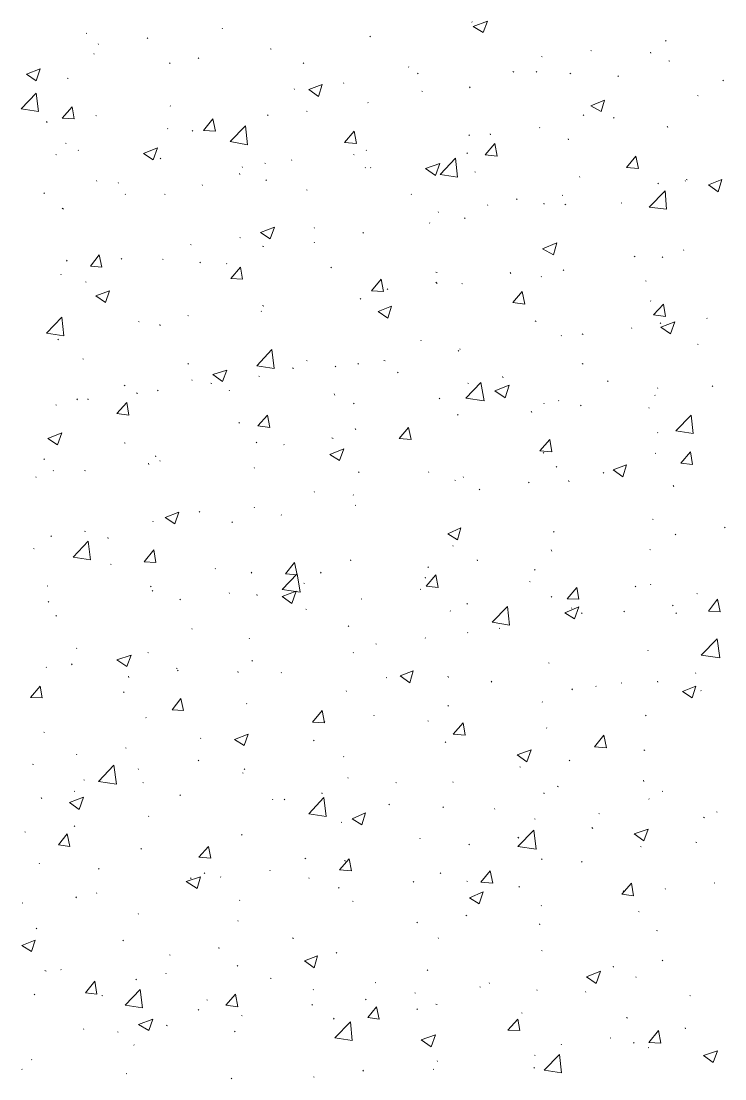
# Model space of a CAD drawing. Header units: millimetres. Extents: x 2928 to 3112, y 1220 to 1280.
# Drawn here: x 2961.535 to 2963.701, y 1257.881 to 1261.134 of the extents above; entities that cross this region are included whole.
import ezdxf

# ---------------------------------------------------------------- set-up
doc = ezdxf.new("R2010")
doc.units = ezdxf.units.MM

msp = doc.modelspace()

# ---------------------------------------------------------------- linework, layer by layer
at = {"color": 92, "linetype": 'Continuous', "lineweight": 13, "true_color": 0x00b800}
for points in [[(2962.15495, 1261.11057), (2962.15328, 1261.11224), (2962.15328, 1261.11224)], [(2962.92329, 1261.13057), (2962.92163, 1261.13224), (2962.92163, 1261.13224)], [(2962.92663, 1261.11724), (2962.96996, 1261.13391), (2962.96996, 1261.13391)], [(2962.92663, 1261.11724), (2962.95663, 1261.0989), (2962.95663, 1261.0989)], [(2962.95663, 1261.0989), (2962.96996, 1261.13391), (2962.96996, 1261.13391)], [(2961.73661, 1261.09557), (2961.73494, 1261.09724), (2961.73494, 1261.09724)], [(2961.92494, 1261.08057), (2961.92328, 1261.08224), (2961.92328, 1261.08224)], [(2962.60995, 1261.08557), (2962.60829, 1261.08724), (2962.60829, 1261.08724)], [(2961.77328, 1261.06224), (2961.77161, 1261.0639), (2961.77161, 1261.0639)], [(2962.30495, 1261.04724), (2962.30162, 1261.0489), (2962.30162, 1261.0489)], [(2963.28996, 1261.04224), (2963.2883, 1261.0439), (2963.2883, 1261.0439)], [(2963.51997, 1261.07224), (2963.5183, 1261.0739), (2963.5183, 1261.0739)], [(2961.75994, 1261.03224), (2961.75828, 1261.0339), (2961.75828, 1261.0339)], [(2962.08161, 1261.0189), (2962.07995, 1261.02057), (2962.07995, 1261.02057)], [(2963.1383, 1261.0239), (2963.13663, 1261.02557), (2963.13663, 1261.02557)], [(2963.4733, 1261.03557), (2963.47163, 1261.0389), (2963.47163, 1261.0389)], [(2963.53163, 1261.01057), (2963.5283, 1261.01224), (2963.5283, 1261.01224)], [(2961.55161, 1260.97057), (2961.59327, 1260.98724), (2961.59327, 1260.98724)], [(2961.58161, 1260.95057), (2961.59327, 1260.98724), (2961.59327, 1260.98724)], [(2961.99328, 1261.0039), (2961.99161, 1261.00557), (2961.99161, 1261.00557)], [(2962.40495, 1261.0039), (2962.40329, 1261.00557), (2962.40329, 1261.00557)], [(2962.72829, 1260.99224), (2962.72662, 1260.9939), (2962.72662, 1260.9939)], [(2963.05163, 1260.97724), (2963.04829, 1260.9789), (2963.04829, 1260.9789)], [(2963.12163, 1260.97724), (2963.11996, 1260.9789), (2963.11996, 1260.9789)], [(2961.55161, 1260.97057), (2961.58161, 1260.95057), (2961.58161, 1260.95057)], [(2961.67994, 1260.95724), (2961.67661, 1260.9589), (2961.67661, 1260.9589)], [(2962.75662, 1260.97224), (2962.75496, 1260.9739), (2962.75496, 1260.9739)], [(2963.22663, 1260.97224), (2963.2233, 1260.9739), (2963.2233, 1260.9739)], [(2963.3733, 1260.9639), (2963.37163, 1260.96557), (2963.37163, 1260.96557)], [(2963.69664, 1260.95057), (2963.69497, 1260.95224), (2963.69497, 1260.95224)], [(2962.37662, 1260.9239), (2962.37495, 1260.92557), (2962.37495, 1260.92557)], [(2962.41995, 1260.9239), (2962.46162, 1260.9389), (2962.46162, 1260.9389)], [(2962.41995, 1260.9239), (2962.44995, 1260.90224), (2962.44995, 1260.90224)], [(2962.44995, 1260.90224), (2962.46162, 1260.9389), (2962.46162, 1260.9389)], [(2962.52829, 1260.94224), (2962.52662, 1260.9439), (2962.52662, 1260.9439)], [(2962.76996, 1260.91724), (2962.76829, 1260.9189), (2962.76829, 1260.9189)], [(2962.91663, 1260.9289), (2962.91496, 1260.93224), (2962.91496, 1260.93224)], [(2961.53494, 1260.8639), (2961.58161, 1260.91224), (2961.58161, 1260.91224)], [(2961.58827, 1260.85557), (2961.58161, 1260.91224), (2961.58161, 1260.91224)], [(2962.60329, 1260.88223), (2962.60162, 1260.8839), (2962.60162, 1260.8839)], [(2963.2883, 1260.8739), (2963.32997, 1260.89057), (2963.32997, 1260.89057)], [(2963.31996, 1260.85557), (2963.32997, 1260.89057), (2963.32997, 1260.89057)], [(2963.6183, 1260.9039), (2963.61664, 1260.90557), (2963.61664, 1260.90557)], [(2961.53494, 1260.8639), (2961.58827, 1260.85557), (2961.58827, 1260.85557)], [(2961.66161, 1260.83557), (2961.69161, 1260.87057), (2961.69161, 1260.87057)], [(2961.69828, 1260.8339), (2961.69161, 1260.87057), (2961.69161, 1260.87057)], [(2961.99495, 1260.87223), (2961.99328, 1260.8739), (2961.99328, 1260.8739)], [(2962.41495, 1260.85557), (2962.41329, 1260.85723), (2962.41329, 1260.85723)], [(2963.2883, 1260.8739), (2963.31996, 1260.85557), (2963.31996, 1260.85557)], [(2961.61494, 1260.82223), (2961.61327, 1260.82557), (2961.61327, 1260.82557)], [(2961.66161, 1260.83557), (2961.69828, 1260.8339), (2961.69828, 1260.8339)], [(2961.76661, 1260.84223), (2961.76494, 1260.8439), (2961.76494, 1260.8439)], [(2962.09661, 1260.79723), (2962.12495, 1260.8339), (2962.12495, 1260.8339)], [(2962.13328, 1260.79557), (2962.12495, 1260.8339), (2962.12495, 1260.8339)], [(2962.29495, 1260.8439), (2962.29328, 1260.84557), (2962.29328, 1260.84557)], [(2963.26663, 1260.8439), (2963.26496, 1260.84557), (2963.26496, 1260.84557)], [(2963.35997, 1260.83557), (2963.3583, 1260.83723), (2963.3583, 1260.83723)], [(2961.98661, 1260.80223), (2961.98495, 1260.8039), (2961.98495, 1260.8039)], [(2962.06328, 1260.79557), (2962.06161, 1260.79723), (2962.06161, 1260.79723)], [(2962.09661, 1260.79723), (2962.13328, 1260.79557), (2962.13328, 1260.79557)], [(2962.17828, 1260.7639), (2962.22495, 1260.81223), (2962.22495, 1260.81223)], [(2962.23162, 1260.7539), (2962.22495, 1260.81223), (2962.22495, 1260.81223)], [(2962.52995, 1260.76057), (2962.55995, 1260.79557), (2962.55995, 1260.79557)], [(2962.56662, 1260.75723), (2962.55995, 1260.79557), (2962.55995, 1260.79557)], [(2962.91496, 1260.78223), (2962.91329, 1260.7839), (2962.91329, 1260.7839)], [(2962.97996, 1260.7839), (2962.97829, 1260.78723), (2962.97829, 1260.78723)], [(2963.13163, 1260.80557), (2963.12996, 1260.80723), (2963.12996, 1260.80723)], [(2963.52497, 1260.80723), (2963.5233, 1260.81057), (2963.5233, 1260.81057)], [(2961.67327, 1260.75723), (2961.67161, 1260.7589), (2961.67161, 1260.7589)], [(2962.17828, 1260.7639), (2962.23162, 1260.7539), (2962.23162, 1260.7539)], [(2962.52995, 1260.76057), (2962.56662, 1260.75723), (2962.56662, 1260.75723)], [(2962.96329, 1260.72223), (2962.99329, 1260.75723), (2962.99329, 1260.75723)], [(2962.99996, 1260.7189), (2962.99329, 1260.75723), (2962.99329, 1260.75723)], [(2963.21996, 1260.7689), (2963.2183, 1260.77223), (2963.2183, 1260.77223)], [(2961.64327, 1260.72223), (2961.64161, 1260.7239), (2961.64161, 1260.7239)], [(2961.71161, 1260.73557), (2961.70994, 1260.73723), (2961.70994, 1260.73723)], [(2961.91161, 1260.72723), (2961.95495, 1260.7439), (2961.95495, 1260.7439)], [(2961.91161, 1260.72723), (2961.94161, 1260.70723), (2961.94161, 1260.70723)], [(2961.94161, 1260.70723), (2961.95495, 1260.7439), (2961.95495, 1260.7439)], [(2962.55995, 1260.72223), (2962.55829, 1260.7239), (2962.55829, 1260.7239)], [(2962.59829, 1260.73557), (2962.59662, 1260.73723), (2962.59662, 1260.73723)], [(2962.90829, 1260.72723), (2962.90663, 1260.7289), (2962.90663, 1260.7289)], [(2962.96329, 1260.72223), (2962.99996, 1260.7189), (2962.99996, 1260.7189)], [(2963.3983, 1260.6839), (2963.42663, 1260.7189), (2963.42663, 1260.7189)], [(2963.43497, 1260.68057), (2963.42663, 1260.7189), (2963.42663, 1260.7189)], [(2961.96495, 1260.71057), (2961.96328, 1260.71223), (2961.96328, 1260.71223)], [(2962.21662, 1260.6839), (2962.21495, 1260.68557), (2962.21495, 1260.68557)], [(2962.28662, 1260.69557), (2962.28495, 1260.69723), (2962.28495, 1260.69723)], [(2962.36828, 1260.70557), (2962.36662, 1260.70723), (2962.36662, 1260.70723)], [(2962.77996, 1260.68057), (2962.82329, 1260.69557), (2962.82329, 1260.69557)], [(2962.80996, 1260.6589), (2962.82329, 1260.69557), (2962.82329, 1260.69557)], [(2962.82496, 1260.66223), (2962.87163, 1260.71223), (2962.87163, 1260.71223)], [(2962.87829, 1260.6539), (2962.87163, 1260.71223), (2962.87163, 1260.71223)], [(2962.20828, 1260.66223), (2962.20662, 1260.66557), (2962.20662, 1260.66557)], [(2962.59495, 1260.68223), (2962.59329, 1260.6839), (2962.59329, 1260.6839)], [(2962.61162, 1260.68223), (2962.60995, 1260.6839), (2962.60995, 1260.6839)], [(2962.77996, 1260.68057), (2962.80996, 1260.6589), (2962.80996, 1260.6589)], [(2962.82496, 1260.66223), (2962.87829, 1260.6539), (2962.87829, 1260.6539)], [(2962.93329, 1260.6689), (2962.93163, 1260.67057), (2962.93163, 1260.67057)], [(2963.25496, 1260.6539), (2963.2533, 1260.65556), (2963.2533, 1260.65556)], [(2963.3983, 1260.6839), (2963.43497, 1260.68057), (2963.43497, 1260.68057)], [(2961.76828, 1260.64223), (2961.76661, 1260.6439), (2961.76661, 1260.6439)], [(2961.83494, 1260.63556), (2961.83328, 1260.63723), (2961.83328, 1260.63723)], [(2962.09328, 1260.6289), (2962.09161, 1260.63056), (2962.09161, 1260.63056)], [(2962.28995, 1260.6439), (2962.28828, 1260.64556), (2962.28828, 1260.64556)], [(2963.49663, 1260.6339), (2963.49497, 1260.63556), (2963.49497, 1260.63556)], [(2963.57997, 1260.64223), (2963.5783, 1260.6439), (2963.5783, 1260.6439)], [(2963.58497, 1260.64556), (2963.58164, 1260.64723), (2963.58164, 1260.64723)], [(2963.64997, 1260.63056), (2963.69164, 1260.64723), (2963.69164, 1260.64723)], [(2963.64997, 1260.63056), (2963.67997, 1260.6089), (2963.67997, 1260.6089)], [(2963.67997, 1260.6089), (2963.69164, 1260.64723), (2963.69164, 1260.64723)], [(2961.60661, 1260.6039), (2961.60494, 1260.60556), (2961.60494, 1260.60556)], [(2961.85661, 1260.60056), (2961.85494, 1260.60223), (2961.85494, 1260.60223)], [(2961.97828, 1260.60056), (2961.97661, 1260.60223), (2961.97661, 1260.60223)], [(2962.41495, 1260.6139), (2962.41329, 1260.61556), (2962.41329, 1260.61556)], [(2962.73662, 1260.60056), (2962.73496, 1260.60223), (2962.73496, 1260.60223)], [(2963.06163, 1260.58556), (2963.05996, 1260.58723), (2963.05996, 1260.58723)], [(2963.20163, 1260.59723), (2963.19996, 1260.5989), (2963.19996, 1260.5989)], [(2963.4683, 1260.56223), (2963.51663, 1260.61223), (2963.51663, 1260.61223)], [(2963.52163, 1260.55556), (2963.51663, 1260.61223), (2963.51663, 1260.61223)], [(2963.5183, 1260.60723), (2963.51663, 1260.6089), (2963.51663, 1260.6089)], [(2961.66494, 1260.55556), (2961.66161, 1260.5589), (2961.66161, 1260.5589)], [(2962.97163, 1260.56723), (2962.96996, 1260.5689), (2962.96996, 1260.5689)], [(2963.14496, 1260.57056), (2963.1433, 1260.5739), (2963.1433, 1260.5739)], [(2963.21163, 1260.5689), (2963.2083, 1260.57056), (2963.2083, 1260.57056)], [(2963.3833, 1260.5739), (2963.38163, 1260.57556), (2963.38163, 1260.57556)], [(2963.4683, 1260.56223), (2963.52163, 1260.55556), (2963.52163, 1260.55556)], [(2962.81996, 1260.54556), (2962.81829, 1260.54723), (2962.81829, 1260.54723)], [(2962.90163, 1260.52723), (2962.89996, 1260.5289), (2962.89996, 1260.5289)], [(2962.27162, 1260.4839), (2962.31495, 1260.50056), (2962.31495, 1260.50056)], [(2962.30162, 1260.4639), (2962.31495, 1260.50056), (2962.31495, 1260.50056)], [(2962.43829, 1260.49723), (2962.43662, 1260.4989), (2962.43662, 1260.4989)], [(2962.79329, 1260.51223), (2962.79162, 1260.5139), (2962.79162, 1260.5139)], [(2962.20995, 1260.46723), (2962.20828, 1260.4689), (2962.20828, 1260.4689)], [(2962.27162, 1260.4839), (2962.30162, 1260.4639), (2962.30162, 1260.4639)], [(2962.58829, 1260.48223), (2962.58662, 1260.4839), (2962.58662, 1260.4839)], [(2962.05828, 1260.44556), (2962.05661, 1260.44723), (2962.05661, 1260.44723)], [(2962.28162, 1260.44056), (2962.27828, 1260.44223), (2962.27828, 1260.44223)], [(2962.43829, 1260.45223), (2962.43662, 1260.4539), (2962.43662, 1260.4539)], [(2963.13996, 1260.4339), (2963.1833, 1260.45223), (2963.1833, 1260.45223)], [(2963.13996, 1260.4339), (2963.1733, 1260.41556), (2963.1733, 1260.41556)], [(2963.1733, 1260.41556), (2963.1833, 1260.45223), (2963.1833, 1260.45223)], [(2963.57497, 1260.42889), (2963.5733, 1260.43056), (2963.5733, 1260.43056)], [(2961.67661, 1260.39556), (2961.67494, 1260.39889), (2961.67494, 1260.39889)], [(2961.74828, 1260.38056), (2961.77494, 1260.41556), (2961.77494, 1260.41556)], [(2961.78328, 1260.37723), (2961.77494, 1260.41556), (2961.77494, 1260.41556)], [(2961.84494, 1260.40223), (2961.84328, 1260.40389), (2961.84328, 1260.40389)], [(2961.97161, 1260.40056), (2961.96995, 1260.40223), (2961.96995, 1260.40223)], [(2962.08661, 1260.39056), (2962.08495, 1260.39223), (2962.08495, 1260.39223)], [(2963.42497, 1260.40889), (2963.42163, 1260.41056), (2963.42163, 1260.41056)], [(2963.50997, 1260.40723), (2963.5083, 1260.40889), (2963.5083, 1260.40889)], [(2961.74828, 1260.38056), (2961.78328, 1260.37723), (2961.78328, 1260.37723)], [(2962.16828, 1260.38723), (2962.16662, 1260.38889), (2962.16662, 1260.38889)], [(2962.17995, 1260.34223), (2962.20995, 1260.37723), (2962.20995, 1260.37723)], [(2962.21662, 1260.34056), (2962.20995, 1260.37723), (2962.20995, 1260.37723)], [(2962.48995, 1260.37556), (2962.48829, 1260.37723), (2962.48829, 1260.37723)], [(2962.81496, 1260.36056), (2962.81162, 1260.36223), (2962.81162, 1260.36223)], [(2963.04163, 1260.35723), (2963.03996, 1260.36056), (2963.03996, 1260.36056)], [(2963.20496, 1260.36723), (2963.2033, 1260.36889), (2963.2033, 1260.36889)], [(2961.65827, 1260.35389), (2961.65661, 1260.35556), (2961.65661, 1260.35556)], [(2961.73494, 1260.33056), (2961.73328, 1260.33223), (2961.73328, 1260.33223)], [(2962.17995, 1260.34223), (2962.21662, 1260.34056), (2962.21662, 1260.34056)], [(2962.61329, 1260.30389), (2962.64329, 1260.34056), (2962.64329, 1260.34056)], [(2962.64996, 1260.30223), (2962.64329, 1260.34056), (2962.64329, 1260.34056)], [(2962.81496, 1260.32723), (2962.81162, 1260.33056), (2962.81162, 1260.33056)], [(2962.89329, 1260.32556), (2962.89163, 1260.32723), (2962.89163, 1260.32723)], [(2963.13663, 1260.34723), (2963.13496, 1260.34889), (2963.13496, 1260.34889)], [(2963.4583, 1260.33389), (2963.45663, 1260.33556), (2963.45663, 1260.33556)], [(2961.76494, 1260.28889), (2961.80661, 1260.30389), (2961.80661, 1260.30389)], [(2961.79494, 1260.26889), (2961.80661, 1260.30389), (2961.80661, 1260.30389)], [(2962.61329, 1260.30389), (2962.64996, 1260.30223), (2962.64996, 1260.30223)], [(2962.66329, 1260.30889), (2962.66162, 1260.31056), (2962.66162, 1260.31056)], [(2963.04829, 1260.26889), (2963.07663, 1260.30223), (2963.07663, 1260.30223)], [(2963.08496, 1260.26389), (2963.07663, 1260.30223), (2963.07663, 1260.30223)], [(2961.76494, 1260.28889), (2961.79494, 1260.26889), (2961.79494, 1260.26889)], [(2962.57995, 1260.27889), (2962.57829, 1260.28056), (2962.57829, 1260.28056)], [(2963.04829, 1260.26889), (2963.08496, 1260.26389), (2963.08496, 1260.26389)], [(2963.4733, 1260.27223), (2963.47163, 1260.27389), (2963.47163, 1260.27389)], [(2963.48163, 1260.23056), (2963.51163, 1260.26389), (2963.51163, 1260.26389)], [(2963.5183, 1260.22556), (2963.51163, 1260.26389), (2963.51163, 1260.26389)], [(2962.27495, 1260.24056), (2962.27328, 1260.24223), (2962.27328, 1260.24223)], [(2962.28162, 1260.25723), (2962.27828, 1260.25889), (2962.27828, 1260.25889)], [(2962.63329, 1260.24056), (2962.67496, 1260.25723), (2962.67496, 1260.25723)], [(2962.63329, 1260.24056), (2962.66329, 1260.22056), (2962.66329, 1260.22056)], [(2962.66329, 1260.22056), (2962.67496, 1260.25723), (2962.67496, 1260.25723)], [(2963.48163, 1260.23056), (2963.5183, 1260.22556), (2963.5183, 1260.22556)], [(2961.61327, 1260.17389), (2961.65994, 1260.22389), (2961.65994, 1260.22389)], [(2961.66661, 1260.16556), (2961.65994, 1260.22389), (2961.65994, 1260.22389)], [(2961.89828, 1260.20889), (2961.89661, 1260.21056), (2961.89661, 1260.21056)], [(2961.96328, 1260.19723), (2961.96161, 1260.20056), (2961.96161, 1260.20056)], [(2962.04995, 1260.22723), (2962.04828, 1260.22889), (2962.04828, 1260.22889)], [(2963.11996, 1260.21056), (2963.11663, 1260.21223), (2963.11663, 1260.21223)], [(2963.5033, 1260.20389), (2963.50163, 1260.20556), (2963.50163, 1260.20556)], [(2963.5033, 1260.19222), (2963.54663, 1260.20889), (2963.54663, 1260.20889)], [(2963.5333, 1260.17222), (2963.54663, 1260.20889), (2963.54663, 1260.20889)], [(2963.64664, 1260.21889), (2963.64497, 1260.22056), (2963.64497, 1260.22056)], [(2961.61327, 1260.17389), (2961.66661, 1260.16556), (2961.66661, 1260.16556)], [(2963.1983, 1260.16556), (2963.19663, 1260.16722), (2963.19663, 1260.16722)], [(2963.26496, 1260.17056), (2963.26163, 1260.17222), (2963.26163, 1260.17222)], [(2963.41497, 1260.18889), (2963.4133, 1260.19056), (2963.4133, 1260.19056)], [(2963.5033, 1260.19222), (2963.5333, 1260.17222), (2963.5333, 1260.17222)], [(2961.64994, 1260.15389), (2961.64827, 1260.15556), (2961.64827, 1260.15556)], [(2962.76662, 1260.15056), (2962.76496, 1260.15222), (2962.76496, 1260.15222)], [(2963.6183, 1260.13889), (2963.61664, 1260.14056), (2963.61664, 1260.14056)], [(2962.25995, 1260.07389), (2962.30662, 1260.12389), (2962.30662, 1260.12389)], [(2962.31328, 1260.06556), (2962.30662, 1260.12389), (2962.30662, 1260.12389)], [(2962.88163, 1260.11889), (2962.87996, 1260.12056), (2962.87996, 1260.12056)], [(2962.88663, 1260.12389), (2962.88496, 1260.12556), (2962.88496, 1260.12556)], [(2961.72661, 1260.09389), (2961.72494, 1260.09556), (2961.72494, 1260.09556)], [(2962.04995, 1260.07889), (2962.04828, 1260.08056), (2962.04828, 1260.08056)], [(2962.25995, 1260.07389), (2962.31328, 1260.06556), (2962.31328, 1260.06556)], [(2962.37328, 1260.06556), (2962.36995, 1260.06722), (2962.36995, 1260.06722)], [(2962.41495, 1260.08889), (2962.41329, 1260.09056), (2962.41329, 1260.09056)], [(2962.50329, 1260.07056), (2962.50162, 1260.07222), (2962.50162, 1260.07222)], [(2962.57329, 1260.07889), (2962.57162, 1260.08056), (2962.57162, 1260.08056)], [(2962.65496, 1260.08889), (2962.65162, 1260.09056), (2962.65162, 1260.09056)], [(2963.26496, 1260.07889), (2963.26163, 1260.08056), (2963.26163, 1260.08056)], [(2962.12495, 1260.04722), (2962.16828, 1260.06056), (2962.16828, 1260.06056)], [(2962.12495, 1260.04722), (2962.15495, 1260.02556), (2962.15495, 1260.02556)], [(2962.15495, 1260.02556), (2962.16828, 1260.06056), (2962.16828, 1260.06056)], [(2962.26828, 1260.04056), (2962.26662, 1260.04222), (2962.26662, 1260.04222)], [(2962.69496, 1260.05222), (2962.69329, 1260.05389), (2962.69329, 1260.05389)], [(2963.01829, 1260.03722), (2963.01663, 1260.04056), (2963.01663, 1260.04056)], [(2961.85494, 1260.01222), (2961.85161, 1260.01389), (2961.85161, 1260.01389)], [(2962.06161, 1260.02889), (2962.05995, 1260.03056), (2962.05995, 1260.03056)], [(2962.12161, 1260.01889), (2962.11828, 1260.02056), (2962.11828, 1260.02056)], [(2962.90329, 1259.97389), (2962.94996, 1260.02222), (2962.94996, 1260.02222)], [(2962.91163, 1260.01889), (2962.90996, 1260.02056), (2962.90996, 1260.02056)], [(2962.95996, 1259.96556), (2962.94996, 1260.02222), (2962.94996, 1260.02222)], [(2962.99329, 1259.99722), (2963.03663, 1260.01389), (2963.03663, 1260.01389)], [(2963.02496, 1259.97556), (2963.03663, 1260.01389), (2963.03663, 1260.01389)], [(2963.34163, 1260.02556), (2963.33997, 1260.02722), (2963.33997, 1260.02722)], [(2963.49497, 1260.00389), (2963.4933, 1260.00556), (2963.4933, 1260.00556)], [(2963.6633, 1260.01056), (2963.66164, 1260.01222), (2963.66164, 1260.01222)], [(2961.70828, 1259.96889), (2961.70661, 1259.97222), (2961.70661, 1259.97222)], [(2961.74161, 1259.96889), (2961.73994, 1259.97222), (2961.73994, 1259.97222)], [(2961.89328, 1259.98889), (2961.88994, 1259.99056), (2961.88994, 1259.99056)], [(2961.95661, 1259.99722), (2961.95495, 1259.99889), (2961.95495, 1259.99889)], [(2962.17662, 1259.99722), (2962.17495, 1259.99889), (2962.17495, 1259.99889)], [(2962.49995, 1259.98389), (2962.49829, 1259.98722), (2962.49829, 1259.98722)], [(2962.82329, 1259.97222), (2962.82162, 1259.97389), (2962.82162, 1259.97389)], [(2962.90329, 1259.97389), (2962.95996, 1259.96556), (2962.95996, 1259.96556)], [(2962.99329, 1259.99722), (2963.02496, 1259.97556), (2963.02496, 1259.97556)], [(2963.48663, 1259.98222), (2963.48497, 1259.98389), (2963.48497, 1259.98389)], [(2961.64327, 1259.95222), (2961.64161, 1259.95389), (2961.64161, 1259.95389)], [(2961.82994, 1259.92722), (2961.85994, 1259.96055), (2961.85994, 1259.96055)], [(2961.86661, 1259.92222), (2961.85994, 1259.96055), (2961.85994, 1259.96055)], [(2962.55995, 1259.95722), (2962.55829, 1259.95889), (2962.55829, 1259.95889)], [(2963.14496, 1259.95722), (2963.1433, 1259.95889), (2963.1433, 1259.95889)], [(2963.18996, 1259.96556), (2963.1883, 1259.96722), (2963.1883, 1259.96722)], [(2963.2583, 1259.95055), (2963.25663, 1259.95222), (2963.25663, 1259.95222)], [(2963.4683, 1259.94389), (2963.46663, 1259.94555), (2963.46663, 1259.94555)], [(2961.82994, 1259.92722), (2961.86661, 1259.92222), (2961.86661, 1259.92222)], [(2962.26328, 1259.88889), (2962.29328, 1259.92222), (2962.29328, 1259.92222)], [(2962.29995, 1259.88389), (2962.29328, 1259.92222), (2962.29328, 1259.92222)], [(2962.87996, 1259.92222), (2962.87829, 1259.92389), (2962.87829, 1259.92389)], [(2963.10663, 1259.93055), (2963.10496, 1259.93389), (2963.10496, 1259.93389)], [(2963.54997, 1259.87389), (2963.59664, 1259.92222), (2963.59664, 1259.92222)], [(2963.6033, 1259.86555), (2963.59664, 1259.92222), (2963.59664, 1259.92222)], [(2962.20662, 1259.89722), (2962.20495, 1259.89889), (2962.20495, 1259.89889)], [(2962.26328, 1259.88889), (2962.29995, 1259.88389), (2962.29995, 1259.88389)], [(2962.56495, 1259.87722), (2962.56329, 1259.88055), (2962.56329, 1259.88055)], [(2962.69829, 1259.85055), (2962.72662, 1259.88389), (2962.72662, 1259.88389)], [(2962.72496, 1259.88055), (2962.72329, 1259.88222), (2962.72329, 1259.88222)], [(2962.73496, 1259.84722), (2962.72662, 1259.88389), (2962.72662, 1259.88389)], [(2963.54997, 1259.87389), (2963.6033, 1259.86555), (2963.6033, 1259.86555)], [(2961.61661, 1259.85055), (2961.65994, 1259.86722), (2961.65994, 1259.86722)], [(2961.61661, 1259.85055), (2961.64661, 1259.83055), (2961.64661, 1259.83055)], [(2961.64661, 1259.83055), (2961.65994, 1259.86722), (2961.65994, 1259.86722)], [(2962.25995, 1259.83722), (2962.25828, 1259.83889), (2962.25828, 1259.83889)], [(2962.49495, 1259.85055), (2962.49162, 1259.85222), (2962.49162, 1259.85222)], [(2962.69829, 1259.85055), (2962.73496, 1259.84722), (2962.73496, 1259.84722)], [(2963.13163, 1259.81222), (2963.16163, 1259.84722), (2963.16163, 1259.84722)], [(2963.1683, 1259.80889), (2963.16163, 1259.84722), (2963.16163, 1259.84722)], [(2963.49497, 1259.86722), (2963.4933, 1259.86889), (2963.4933, 1259.86889)], [(2961.85494, 1259.83555), (2961.85161, 1259.83722), (2961.85161, 1259.83722)], [(2962.34495, 1259.83055), (2962.34328, 1259.83222), (2962.34328, 1259.83222)], [(2962.48495, 1259.80055), (2962.52829, 1259.81889), (2962.52829, 1259.81889)], [(2962.51495, 1259.78222), (2962.52829, 1259.81889), (2962.52829, 1259.81889)], [(2963.13163, 1259.81222), (2963.1683, 1259.80889), (2963.1683, 1259.80889)], [(2963.1433, 1259.80555), (2963.14163, 1259.80722), (2963.14163, 1259.80722)], [(2963.56497, 1259.77389), (2963.59497, 1259.80889), (2963.59497, 1259.80889)], [(2963.60164, 1259.77055), (2963.59497, 1259.80889), (2963.59497, 1259.80889)], [(2961.60661, 1259.78555), (2961.60494, 1259.78722), (2961.60494, 1259.78722)], [(2961.92828, 1259.77055), (2961.92661, 1259.77389), (2961.92661, 1259.77389)], [(2961.94995, 1259.79389), (2961.94828, 1259.79722), (2961.94828, 1259.79722)], [(2961.96328, 1259.78055), (2961.96161, 1259.78222), (2961.96161, 1259.78222)], [(2962.48495, 1259.80055), (2962.51495, 1259.78222), (2962.51495, 1259.78222)], [(2963.4883, 1259.80389), (2963.48663, 1259.80555), (2963.48663, 1259.80555)], [(2963.56497, 1259.77389), (2963.60164, 1259.77055), (2963.60164, 1259.77055)], [(2961.63494, 1259.75055), (2961.63327, 1259.75222), (2961.63327, 1259.75222)], [(2961.73328, 1259.75055), (2961.72994, 1259.75222), (2961.72994, 1259.75222)], [(2962.25328, 1259.75889), (2962.25162, 1259.76055), (2962.25162, 1259.76055)], [(2962.57495, 1259.74555), (2962.57329, 1259.74722), (2962.57329, 1259.74722)], [(2962.78996, 1259.74555), (2962.78829, 1259.74722), (2962.78829, 1259.74722)], [(2963.1833, 1259.76222), (2963.18163, 1259.76389), (2963.18163, 1259.76389)], [(2963.3283, 1259.74389), (2963.32663, 1259.74555), (2963.32663, 1259.74555)], [(2963.35663, 1259.75389), (2963.3983, 1259.76889), (2963.3983, 1259.76889)], [(2963.35663, 1259.75389), (2963.38663, 1259.73222), (2963.38663, 1259.73222)], [(2963.38663, 1259.73222), (2963.3983, 1259.76889), (2963.3983, 1259.76889)], [(2961.58161, 1259.73055), (2961.57994, 1259.73222), (2961.57994, 1259.73222)], [(2962.87163, 1259.72055), (2962.86996, 1259.72222), (2962.86996, 1259.72222)], [(2962.89663, 1259.73055), (2962.89496, 1259.73222), (2962.89496, 1259.73222)], [(2963.0983, 1259.71388), (2963.09663, 1259.71555), (2963.09663, 1259.71555)], [(2963.22163, 1259.71722), (2963.21996, 1259.72055), (2963.21996, 1259.72055)], [(2962.43829, 1259.68555), (2962.43662, 1259.68722), (2962.43662, 1259.68722)], [(2962.55829, 1259.67555), (2962.55662, 1259.67722), (2962.55662, 1259.67722)], [(2962.94663, 1259.69222), (2962.94496, 1259.69388), (2962.94496, 1259.69388)], [(2963.5433, 1259.70222), (2963.54163, 1259.70555), (2963.54163, 1259.70555)], [(2962.56495, 1259.64388), (2962.56329, 1259.64555), (2962.56329, 1259.64555)], [(2961.97828, 1259.60722), (2962.01995, 1259.62388), (2962.01995, 1259.62388)], [(2962.00828, 1259.58722), (2962.01995, 1259.62388), (2962.01995, 1259.62388)], [(2962.08495, 1259.62388), (2962.08328, 1259.62555), (2962.08328, 1259.62555)], [(2962.25328, 1259.63722), (2962.25162, 1259.63888), (2962.25162, 1259.63888)], [(2962.33662, 1259.61388), (2962.33495, 1259.61555), (2962.33495, 1259.61555)], [(2961.94161, 1259.59388), (2961.93995, 1259.59555), (2961.93995, 1259.59555)], [(2961.97828, 1259.60722), (2962.00828, 1259.58722), (2962.00828, 1259.58722)], [(2962.18495, 1259.59222), (2962.18328, 1259.59388), (2962.18328, 1259.59388)], [(2963.47997, 1259.60055), (2963.4783, 1259.60222), (2963.4783, 1259.60222)], [(2961.62827, 1259.54888), (2961.62661, 1259.55055), (2961.62661, 1259.55055)], [(2961.73328, 1259.56388), (2961.72994, 1259.56555), (2961.72994, 1259.56555)], [(2962.84829, 1259.55722), (2962.88829, 1259.57555), (2962.88829, 1259.57555)], [(2962.84829, 1259.55722), (2962.87829, 1259.53888), (2962.87829, 1259.53888)], [(2962.87829, 1259.53888), (2962.88829, 1259.57555), (2962.88829, 1259.57555)], [(2963.17496, 1259.56222), (2963.1733, 1259.56388), (2963.1733, 1259.56388)], [(2963.54997, 1259.55388), (2963.5483, 1259.55555), (2963.5483, 1259.55555)], [(2963.70164, 1259.57555), (2963.69997, 1259.57722), (2963.69997, 1259.57722)], [(2961.69494, 1259.48555), (2961.74161, 1259.53388), (2961.74161, 1259.53388)], [(2961.74828, 1259.47721), (2961.74161, 1259.53388), (2961.74161, 1259.53388)], [(2961.80328, 1259.54222), (2961.80161, 1259.54555), (2961.80161, 1259.54555)], [(2962.86496, 1259.51888), (2962.86329, 1259.52055), (2962.86329, 1259.52055)], [(2961.57494, 1259.51055), (2961.57327, 1259.51222), (2961.57327, 1259.51222)], [(2961.69494, 1259.48555), (2961.74828, 1259.47721), (2961.74828, 1259.47721)], [(2961.91328, 1259.47055), (2961.94328, 1259.50722), (2961.94328, 1259.50722)], [(2961.94995, 1259.46888), (2961.94328, 1259.50722), (2961.94328, 1259.50722)], [(2963.1683, 1259.50388), (2963.16663, 1259.50722), (2963.16663, 1259.50722)], [(2963.47163, 1259.50722), (2963.46997, 1259.50888), (2963.46997, 1259.50888)], [(2961.81161, 1259.46221), (2961.80994, 1259.46388), (2961.80994, 1259.46388)], [(2961.91328, 1259.47055), (2961.94995, 1259.46888), (2961.94995, 1259.46888)], [(2962.13328, 1259.44888), (2962.13161, 1259.45055), (2962.13161, 1259.45055)], [(2962.34828, 1259.43388), (2962.37662, 1259.46888), (2962.37662, 1259.46888)], [(2962.38495, 1259.43055), (2962.37662, 1259.46888), (2962.37662, 1259.46888)], [(2962.54995, 1259.47388), (2962.54829, 1259.47721), (2962.54829, 1259.47721)], [(2962.78829, 1259.45388), (2962.78662, 1259.45555), (2962.78662, 1259.45555)], [(2962.93996, 1259.47388), (2962.93829, 1259.47721), (2962.93829, 1259.47721)], [(2962.24495, 1259.43555), (2962.24328, 1259.43888), (2962.24328, 1259.43888)], [(2962.33828, 1259.38555), (2962.38495, 1259.43388), (2962.38495, 1259.43388)], [(2962.34828, 1259.43388), (2962.38495, 1259.43055), (2962.38495, 1259.43055)], [(2962.39328, 1259.37721), (2962.38495, 1259.43388), (2962.38495, 1259.43388)], [(2962.45829, 1259.43555), (2962.45662, 1259.43888), (2962.45662, 1259.43888)], [(2962.77996, 1259.42055), (2962.77829, 1259.42388), (2962.77829, 1259.42388)], [(2962.78162, 1259.39555), (2962.81162, 1259.43055), (2962.81162, 1259.43055)], [(2962.81829, 1259.39221), (2962.81162, 1259.43055), (2962.81162, 1259.43055)], [(2963.11663, 1259.44555), (2963.11496, 1259.44721), (2963.11496, 1259.44721)], [(2961.61661, 1259.39555), (2961.61494, 1259.39721), (2961.61494, 1259.39721)], [(2961.93495, 1259.39388), (2961.93328, 1259.39555), (2961.93328, 1259.39555)], [(2962.33828, 1259.38555), (2962.39328, 1259.37721), (2962.39328, 1259.37721)], [(2962.40662, 1259.40388), (2962.40495, 1259.40555), (2962.40495, 1259.40555)], [(2962.76496, 1259.38555), (2962.76329, 1259.38721), (2962.76329, 1259.38721)], [(2962.78162, 1259.39555), (2962.81829, 1259.39221), (2962.81829, 1259.39221)], [(2963.10163, 1259.40888), (2963.09996, 1259.41055), (2963.09996, 1259.41055)], [(2963.21496, 1259.35721), (2963.24496, 1259.39221), (2963.24496, 1259.39221)], [(2963.25163, 1259.35555), (2963.24496, 1259.39221), (2963.24496, 1259.39221)], [(2963.42663, 1259.39388), (2963.42497, 1259.39555), (2963.42497, 1259.39555)], [(2963.4733, 1259.40055), (2963.47163, 1259.40221), (2963.47163, 1259.40221)], [(2961.93995, 1259.38055), (2961.93828, 1259.38221), (2961.93828, 1259.38221)], [(2962.02495, 1259.35388), (2962.02328, 1259.35555), (2962.02328, 1259.35555)], [(2962.17662, 1259.37388), (2962.17495, 1259.37555), (2962.17495, 1259.37555)], [(2962.26162, 1259.36721), (2962.25995, 1259.37055), (2962.25995, 1259.37055)], [(2962.33828, 1259.36388), (2962.38162, 1259.38055), (2962.38162, 1259.38055)], [(2962.33828, 1259.36388), (2962.36828, 1259.34221), (2962.36828, 1259.34221)], [(2962.36828, 1259.34221), (2962.38162, 1259.38055), (2962.38162, 1259.38055)], [(2962.58329, 1259.35555), (2962.58162, 1259.35721), (2962.58162, 1259.35721)], [(2963.1683, 1259.36221), (2963.16663, 1259.36388), (2963.16663, 1259.36388)], [(2963.21496, 1259.35721), (2963.25163, 1259.35555), (2963.25163, 1259.35555)], [(2963.61664, 1259.37221), (2963.61497, 1259.37388), (2963.61497, 1259.37388)], [(2963.64997, 1259.31888), (2963.6783, 1259.35555), (2963.6783, 1259.35555)], [(2963.68664, 1259.31721), (2963.6783, 1259.35555), (2963.6783, 1259.35555)], [(2961.61994, 1259.34721), (2961.61827, 1259.34888), (2961.61827, 1259.34888)], [(2962.41329, 1259.32388), (2962.41162, 1259.32555), (2962.41162, 1259.32555)], [(2962.85662, 1259.31888), (2962.85496, 1259.32055), (2962.85496, 1259.32055)], [(2962.90829, 1259.34055), (2962.90663, 1259.34221), (2962.90663, 1259.34221)], [(2962.98496, 1259.28555), (2963.03163, 1259.33388), (2963.03163, 1259.33388)], [(2963.03829, 1259.27555), (2963.03163, 1259.33388), (2963.03163, 1259.33388)], [(2963.2083, 1259.31388), (2963.25163, 1259.33221), (2963.25163, 1259.33221)], [(2963.22996, 1259.32721), (2963.2283, 1259.32888), (2963.2283, 1259.32888)], [(2963.2383, 1259.29555), (2963.25163, 1259.33221), (2963.25163, 1259.33221)], [(2963.39163, 1259.31721), (2963.38997, 1259.31888), (2963.38997, 1259.31888)], [(2963.54163, 1259.33555), (2963.53997, 1259.33721), (2963.53997, 1259.33721)], [(2963.64997, 1259.31888), (2963.68664, 1259.31721), (2963.68664, 1259.31721)], [(2961.64327, 1259.30388), (2961.64161, 1259.30555), (2961.64161, 1259.30555)], [(2963.2083, 1259.31388), (2963.2383, 1259.29555), (2963.2383, 1259.29555)], [(2963.26163, 1259.31221), (2963.25996, 1259.31388), (2963.25996, 1259.31388)], [(2963.55163, 1259.31221), (2963.54997, 1259.31388), (2963.54997, 1259.31388)], [(2962.06161, 1259.26388), (2962.05995, 1259.26555), (2962.05995, 1259.26555)], [(2962.54329, 1259.27221), (2962.54162, 1259.27388), (2962.54162, 1259.27388)], [(2962.90996, 1259.25221), (2962.90829, 1259.25388), (2962.90829, 1259.25388)], [(2962.98496, 1259.28555), (2963.03829, 1259.27555), (2963.03829, 1259.27555)], [(2963.00829, 1259.26555), (2963.00663, 1259.26721), (2963.00663, 1259.26721)], [(2962.23828, 1259.23388), (2962.23662, 1259.23554), (2962.23662, 1259.23554)], [(2962.77996, 1259.23554), (2962.77829, 1259.23721), (2962.77829, 1259.23721)], [(2963.6283, 1259.18388), (2963.67664, 1259.23388), (2963.67664, 1259.23388)], [(2963.68497, 1259.17554), (2963.67664, 1259.23388), (2963.67664, 1259.23388)], [(2961.70661, 1259.20388), (2961.70494, 1259.20554), (2961.70494, 1259.20554)], [(2961.92661, 1259.19054), (2961.92494, 1259.19221), (2961.92494, 1259.19221)], [(2962.55829, 1259.19054), (2962.55662, 1259.19221), (2962.55662, 1259.19221)], [(2962.62829, 1259.21721), (2962.62662, 1259.21888), (2962.62662, 1259.21888)], [(2963.46497, 1259.19721), (2963.4633, 1259.19888), (2963.4633, 1259.19888)], [(2961.69161, 1259.15388), (2961.68994, 1259.15721), (2961.68994, 1259.15721)], [(2961.82994, 1259.16888), (2961.87328, 1259.18388), (2961.87328, 1259.18388)], [(2961.82994, 1259.16888), (2961.85994, 1259.14888), (2961.85994, 1259.14888)], [(2961.85994, 1259.14888), (2961.87328, 1259.18388), (2961.87328, 1259.18388)], [(2962.24662, 1259.16554), (2962.24495, 1259.16721), (2962.24495, 1259.16721)], [(2963.15996, 1259.15888), (2963.1583, 1259.16054), (2963.1583, 1259.16054)], [(2963.6283, 1259.18388), (2963.68497, 1259.17554), (2963.68497, 1259.17554)], [(2961.61327, 1259.14554), (2961.61161, 1259.14721), (2961.61161, 1259.14721)], [(2962.01495, 1259.14221), (2962.01161, 1259.14388), (2962.01161, 1259.14388)], [(2962.01828, 1259.13554), (2962.01661, 1259.13721), (2962.01661, 1259.13721)], [(2962.20328, 1259.13054), (2962.20162, 1259.13388), (2962.20162, 1259.13388)], [(2962.33662, 1259.12888), (2962.33495, 1259.13054), (2962.33495, 1259.13054)], [(2962.70162, 1259.12054), (2962.74162, 1259.13554), (2962.74162, 1259.13554)], [(2962.73162, 1259.09888), (2962.74162, 1259.13554), (2962.74162, 1259.13554)], [(2963.61164, 1259.12721), (2963.60997, 1259.12888), (2963.60997, 1259.12888)], [(2961.86661, 1259.11554), (2961.86494, 1259.11888), (2961.86494, 1259.11888)], [(2962.65996, 1259.11388), (2962.65829, 1259.11554), (2962.65829, 1259.11554)], [(2962.70162, 1259.12054), (2962.73162, 1259.09888), (2962.73162, 1259.09888)], [(2962.84996, 1259.11554), (2962.84829, 1259.11888), (2962.84829, 1259.11888)], [(2962.98329, 1259.10054), (2962.98163, 1259.10388), (2962.98163, 1259.10388)], [(2963.3833, 1259.09721), (2963.38163, 1259.09888), (2963.38163, 1259.09888)], [(2963.49497, 1259.10054), (2963.4933, 1259.10388), (2963.4933, 1259.10388)], [(2961.56327, 1259.05388), (2961.59327, 1259.08888), (2961.59327, 1259.08888)], [(2961.59994, 1259.05221), (2961.59327, 1259.08888), (2961.59327, 1259.08888)], [(2961.85161, 1259.06888), (2961.84994, 1259.07054), (2961.84994, 1259.07054)], [(2962.53662, 1259.07221), (2962.53495, 1259.07388), (2962.53495, 1259.07388)], [(2963.23163, 1259.07721), (2963.22996, 1259.08054), (2963.22996, 1259.08054)], [(2963.30496, 1259.08721), (2963.3033, 1259.08888), (2963.3033, 1259.08888)], [(2963.56997, 1259.07221), (2963.61164, 1259.08888), (2963.61164, 1259.08888)], [(2963.56997, 1259.07221), (2963.59997, 1259.05221), (2963.59997, 1259.05221)], [(2963.59997, 1259.05221), (2963.61164, 1259.08888), (2963.61164, 1259.08888)], [(2963.6283, 1259.07388), (2963.62664, 1259.07554), (2963.62664, 1259.07554)], [(2961.56327, 1259.05388), (2961.59994, 1259.05221), (2961.59994, 1259.05221)], [(2961.99995, 1259.01554), (2962.02661, 1259.05054), (2962.02661, 1259.05054)], [(2962.03495, 1259.01387), (2962.02661, 1259.05054), (2962.02661, 1259.05054)], [(2962.22995, 1259.03388), (2962.22828, 1259.03554), (2962.22828, 1259.03554)], [(2962.84996, 1259.02721), (2962.84829, 1259.02887), (2962.84829, 1259.02887)], [(2963.13996, 1259.03888), (2963.1383, 1259.04054), (2963.1383, 1259.04054)], [(2961.99995, 1259.01554), (2962.03495, 1259.01387), (2962.03495, 1259.01387)], [(2962.43162, 1258.97721), (2962.46162, 1259.01387), (2962.46162, 1259.01387)], [(2962.46829, 1258.97554), (2962.46162, 1259.01387), (2962.46162, 1259.01387)], [(2962.62162, 1258.99721), (2962.61995, 1258.99887), (2962.61995, 1258.99887)], [(2963.4583, 1258.99721), (2963.45663, 1258.99887), (2963.45663, 1258.99887)], [(2961.91994, 1258.99054), (2961.91828, 1258.99221), (2961.91828, 1258.99221)], [(2962.43162, 1258.97721), (2962.46829, 1258.97554), (2962.46829, 1258.97554)], [(2962.46995, 1258.97721), (2962.46829, 1258.97887), (2962.46829, 1258.97887)], [(2962.78829, 1258.98054), (2962.78662, 1258.98221), (2962.78662, 1258.98221)], [(2962.86496, 1258.94054), (2962.89496, 1258.97554), (2962.89496, 1258.97554)], [(2962.90163, 1258.93721), (2962.89496, 1258.97554), (2962.89496, 1258.97554)], [(2963.1533, 1258.95887), (2963.15163, 1258.96054), (2963.15163, 1258.96054)], [(2961.60661, 1258.94554), (2961.60494, 1258.94721), (2961.60494, 1258.94721)], [(2962.08828, 1258.92721), (2962.08661, 1258.92887), (2962.08661, 1258.92887)], [(2962.19162, 1258.92387), (2962.23328, 1258.94054), (2962.23328, 1258.94054)], [(2962.22162, 1258.90554), (2962.23328, 1258.94054), (2962.23328, 1258.94054)], [(2962.86496, 1258.94054), (2962.90163, 1258.93721), (2962.90163, 1258.93721)], [(2963.29996, 1258.90221), (2963.3283, 1258.93721), (2963.3283, 1258.93721)], [(2963.33663, 1258.89887), (2963.3283, 1258.93721), (2963.3283, 1258.93721)], [(2961.85828, 1258.89721), (2961.85661, 1258.89887), (2961.85661, 1258.89887)], [(2962.19162, 1258.92387), (2962.22162, 1258.90554), (2962.22162, 1258.90554)], [(2962.43662, 1258.92054), (2962.43495, 1258.92221), (2962.43495, 1258.92221)], [(2962.84162, 1258.91554), (2962.83996, 1258.91721), (2962.83996, 1258.91721)], [(2963.29996, 1258.90221), (2963.33663, 1258.89887), (2963.33663, 1258.89887)], [(2961.70661, 1258.87721), (2961.70494, 1258.87887), (2961.70494, 1258.87887)], [(2962.52829, 1258.87054), (2962.52662, 1258.87221), (2962.52662, 1258.87221)], [(2963.06163, 1258.87721), (2963.10496, 1258.89221), (2963.10496, 1258.89221)], [(2963.06163, 1258.87721), (2963.09163, 1258.85554), (2963.09163, 1258.85554)], [(2963.09163, 1258.85554), (2963.10496, 1258.89221), (2963.10496, 1258.89221)], [(2963.45497, 1258.89054), (2963.45163, 1258.89221), (2963.45163, 1258.89221)], [(2961.57327, 1258.84721), (2961.56994, 1258.84887), (2961.56994, 1258.84887)], [(2961.77328, 1258.79554), (2961.81994, 1258.84554), (2961.81994, 1258.84554)], [(2961.82828, 1258.7872), (2961.81994, 1258.84554), (2961.81994, 1258.84554)], [(2961.89661, 1258.83221), (2961.89494, 1258.83387), (2961.89494, 1258.83387)], [(2962.08161, 1258.85887), (2962.07995, 1258.86054), (2962.07995, 1258.86054)], [(2962.22328, 1258.83221), (2962.22162, 1258.83387), (2962.22162, 1258.83387)], [(2963.07163, 1258.83887), (2963.06996, 1258.84054), (2963.06996, 1258.84054)], [(2963.2233, 1258.85887), (2963.22163, 1258.86054), (2963.22163, 1258.86054)], [(2961.72994, 1258.79887), (2961.72828, 1258.80054), (2961.72828, 1258.80054)], [(2962.21828, 1258.82054), (2962.21662, 1258.82221), (2962.21662, 1258.82221)], [(2962.54162, 1258.80554), (2962.53995, 1258.80721), (2962.53995, 1258.80721)], [(2963.45163, 1258.79554), (2963.44997, 1258.79887), (2963.44997, 1258.79887)], [(2961.69994, 1258.76387), (2961.69828, 1258.76554), (2961.69828, 1258.76554)], [(2961.77328, 1258.79554), (2961.82828, 1258.7872), (2961.82828, 1258.7872)], [(2961.91161, 1258.79054), (2961.90994, 1258.7922), (2961.90994, 1258.7922)], [(2962.68996, 1258.79054), (2962.68829, 1258.7922), (2962.68829, 1258.7922)], [(2962.86496, 1258.7922), (2962.86329, 1258.79387), (2962.86329, 1258.79387)], [(2963.1883, 1258.77887), (2963.18496, 1258.78054), (2963.18496, 1258.78054)], [(2963.50997, 1258.76387), (2963.5083, 1258.76554), (2963.5083, 1258.76554)], [(2961.59827, 1258.7422), (2961.59661, 1258.74554), (2961.59661, 1258.74554)], [(2961.68327, 1258.73054), (2961.72661, 1258.7472), (2961.72661, 1258.7472)], [(2961.71328, 1258.70887), (2961.72661, 1258.7472), (2961.72661, 1258.7472)], [(2962.02495, 1258.7522), (2962.02328, 1258.75387), (2962.02328, 1258.75387)], [(2962.30995, 1258.73887), (2962.30828, 1258.74054), (2962.30828, 1258.74054)], [(2962.34662, 1258.73887), (2962.34495, 1258.74054), (2962.34495, 1258.74054)], [(2962.41995, 1258.69554), (2962.46662, 1258.74554), (2962.46662, 1258.74554)], [(2962.46162, 1258.7572), (2962.45995, 1258.76054), (2962.45995, 1258.76054)], [(2962.47329, 1258.6872), (2962.46662, 1258.74554), (2962.46662, 1258.74554)], [(2963.14496, 1258.7572), (2963.1433, 1258.76054), (2963.1433, 1258.76054)], [(2963.4683, 1258.74054), (2963.46663, 1258.7422), (2963.46663, 1258.7422)], [(2961.68327, 1258.73054), (2961.71328, 1258.70887), (2961.71328, 1258.70887)], [(2962.66829, 1258.72387), (2962.66662, 1258.72554), (2962.66662, 1258.72554)], [(2962.83496, 1258.71554), (2962.83329, 1258.7172), (2962.83329, 1258.7172)], [(2962.99329, 1258.71054), (2962.99163, 1258.7122), (2962.99163, 1258.7122)], [(2963.67664, 1258.70054), (2963.67497, 1258.7022), (2963.67497, 1258.7022)], [(2961.92828, 1258.6872), (2961.92661, 1258.68887), (2961.92661, 1258.68887)], [(2962.41995, 1258.69554), (2962.47329, 1258.6872), (2962.47329, 1258.6872)], [(2962.52162, 1258.66887), (2962.51995, 1258.67054), (2962.51995, 1258.67054)], [(2962.55329, 1258.68054), (2962.59495, 1258.69887), (2962.59495, 1258.69887)], [(2962.55329, 1258.68054), (2962.58329, 1258.6622), (2962.58329, 1258.6622)], [(2962.58329, 1258.6622), (2962.59495, 1258.69887), (2962.59495, 1258.69887)], [(2963.11663, 1258.67887), (2963.11496, 1258.68054), (2963.11496, 1258.68054)], [(2963.31496, 1258.69554), (2963.3133, 1258.6972), (2963.3133, 1258.6972)], [(2963.6383, 1258.68387), (2963.63497, 1258.68554), (2963.63497, 1258.68554)], [(2961.54827, 1258.63887), (2961.54661, 1258.64054), (2961.54661, 1258.64054)], [(2961.69994, 1258.6572), (2961.69828, 1258.65887), (2961.69828, 1258.65887)], [(2963.06329, 1258.59554), (2963.1133, 1258.64554), (2963.1133, 1258.64554)], [(2963.11996, 1258.5872), (2963.1133, 1258.64554), (2963.1133, 1258.64554)], [(2963.29496, 1258.65054), (2963.29163, 1258.65387), (2963.29163, 1258.65387)], [(2963.42163, 1258.63387), (2963.46497, 1258.64887), (2963.46497, 1258.64887)], [(2963.45163, 1258.6122), (2963.46497, 1258.64887), (2963.46497, 1258.64887)], [(2961.64994, 1258.60054), (2961.67661, 1258.63387), (2961.67661, 1258.63387)], [(2961.68494, 1258.59554), (2961.67661, 1258.63387), (2961.67661, 1258.63387)], [(2962.21495, 1258.63054), (2962.21328, 1258.6322), (2962.21328, 1258.6322)], [(2962.76329, 1258.61887), (2962.76162, 1258.62054), (2962.76162, 1258.62054)], [(2963.06663, 1258.62054), (2963.06329, 1258.62387), (2963.06329, 1258.62387)], [(2963.42163, 1258.63387), (2963.45163, 1258.6122), (2963.45163, 1258.6122)], [(2963.61497, 1258.6072), (2963.61164, 1258.60887), (2963.61164, 1258.60887)], [(2961.64994, 1258.60054), (2961.68494, 1258.59554), (2961.68494, 1258.59554)], [(2961.90494, 1258.5872), (2961.90328, 1258.58887), (2961.90328, 1258.58887)], [(2962.08161, 1258.5622), (2962.11161, 1258.59554), (2962.11161, 1258.59554)], [(2962.11828, 1258.55887), (2962.11161, 1258.59554), (2962.11161, 1258.59554)], [(2962.91496, 1258.60054), (2962.91329, 1258.6022), (2962.91329, 1258.6022)], [(2963.06329, 1258.59554), (2963.11996, 1258.5872), (2963.11996, 1258.5872)], [(2963.4433, 1258.59387), (2963.44163, 1258.59554), (2963.44163, 1258.59554)], [(2961.59161, 1258.5422), (2961.58994, 1258.54387), (2961.58994, 1258.54387)], [(2962.08161, 1258.5622), (2962.11828, 1258.55887), (2962.11828, 1258.55887)], [(2962.41162, 1258.5572), (2962.40829, 1258.55887), (2962.40829, 1258.55887)], [(2962.51495, 1258.52387), (2962.54495, 1258.5572), (2962.54495, 1258.5572)], [(2962.53329, 1258.55053), (2962.52995, 1258.5522), (2962.52995, 1258.5522)], [(2962.55162, 1258.52053), (2962.54495, 1258.5572), (2962.54495, 1258.5572)], [(2963.1383, 1258.55553), (2963.13663, 1258.5572), (2963.13663, 1258.5572)], [(2963.26163, 1258.5472), (2963.25996, 1258.54887), (2963.25996, 1258.54887)], [(2961.77494, 1258.52553), (2961.77328, 1258.5272), (2961.77328, 1258.5272)], [(2962.09995, 1258.5122), (2962.09828, 1258.51387), (2962.09828, 1258.51387)], [(2962.30162, 1258.52053), (2962.29995, 1258.5222), (2962.29995, 1258.5222)], [(2962.51495, 1258.52387), (2962.55162, 1258.52053), (2962.55162, 1258.52053)], [(2962.82662, 1258.5122), (2962.82496, 1258.51387), (2962.82496, 1258.51387)], [(2962.94996, 1258.48553), (2962.97829, 1258.52053), (2962.97829, 1258.52053)], [(2962.98663, 1258.4822), (2962.97829, 1258.52053), (2962.97829, 1258.52053)], [(2962.04328, 1258.4872), (2962.08661, 1258.5022), (2962.08661, 1258.5022)], [(2962.04328, 1258.4872), (2962.07661, 1258.46553), (2962.07661, 1258.46553)], [(2962.05828, 1258.4972), (2962.05661, 1258.49887), (2962.05661, 1258.49887)], [(2962.07661, 1258.46553), (2962.08661, 1258.5022), (2962.08661, 1258.5022)], [(2962.14995, 1258.50053), (2962.14828, 1258.5022), (2962.14828, 1258.5022)], [(2962.42162, 1258.4972), (2962.41995, 1258.49887), (2962.41995, 1258.49887)], [(2962.74329, 1258.48553), (2962.74162, 1258.4872), (2962.74162, 1258.4872)], [(2962.90829, 1258.4872), (2962.90663, 1258.48887), (2962.90663, 1258.48887)], [(2962.94996, 1258.48553), (2962.98663, 1258.4822), (2962.98663, 1258.4822)], [(2963.3833, 1258.44887), (2963.4133, 1258.4822), (2963.4133, 1258.4822)], [(2963.41997, 1258.44387), (2963.4133, 1258.4822), (2963.4133, 1258.4822)], [(2963.66997, 1258.4822), (2963.6683, 1258.48387), (2963.6683, 1258.48387)], [(2961.70494, 1258.4372), (2961.70328, 1258.44053), (2961.70328, 1258.44053)], [(2961.76828, 1258.45053), (2961.76661, 1258.4522), (2961.76661, 1258.4522)], [(2962.51329, 1258.4672), (2962.51162, 1258.46887), (2962.51162, 1258.46887)], [(2962.91496, 1258.4372), (2962.95663, 1258.45553), (2962.95663, 1258.45553)], [(2962.94496, 1258.41887), (2962.95663, 1258.45553), (2962.95663, 1258.45553)], [(2963.06829, 1258.47053), (2963.06663, 1258.4722), (2963.06663, 1258.4722)], [(2963.3833, 1258.44887), (2963.41997, 1258.44387), (2963.41997, 1258.44387)], [(2963.38997, 1258.4572), (2963.3883, 1258.45887), (2963.3883, 1258.45887)], [(2963.5183, 1258.46387), (2963.51663, 1258.46553), (2963.51663, 1258.46553)], [(2961.53994, 1258.42053), (2961.53827, 1258.4222), (2961.53827, 1258.4222)], [(2962.20828, 1258.42887), (2962.20662, 1258.43053), (2962.20662, 1258.43053)], [(2962.55662, 1258.42553), (2962.55495, 1258.4272), (2962.55495, 1258.4272)], [(2962.91496, 1258.4372), (2962.94496, 1258.41887), (2962.94496, 1258.41887)], [(2963.13663, 1258.4122), (2963.13496, 1258.41387), (2963.13496, 1258.41387)], [(2961.89661, 1258.3872), (2961.89494, 1258.38887), (2961.89494, 1258.38887)], [(2962.90663, 1258.3822), (2962.90329, 1258.38387), (2962.90329, 1258.38387)], [(2963.43663, 1258.39387), (2963.43497, 1258.39553), (2963.43497, 1258.39553)], [(2961.58327, 1258.3422), (2961.58161, 1258.34387), (2961.58161, 1258.34387)], [(2962.20328, 1258.36553), (2962.20162, 1258.3672), (2962.20162, 1258.3672)], [(2962.75496, 1258.36053), (2962.75329, 1258.3622), (2962.75329, 1258.3622)], [(2963.13163, 1258.35387), (2963.12996, 1258.3572), (2963.12996, 1258.3572)], [(2962.37328, 1258.3122), (2962.36995, 1258.31386), (2962.36995, 1258.31386)], [(2962.81996, 1258.3122), (2962.81829, 1258.31386), (2962.81829, 1258.31386)], [(2963.4933, 1258.33553), (2963.48997, 1258.3372), (2963.48997, 1258.3372)], [(2961.53661, 1258.29053), (2961.57827, 1258.3072), (2961.57827, 1258.3072)], [(2961.53661, 1258.29053), (2961.56661, 1258.2722), (2961.56661, 1258.2722)], [(2961.56661, 1258.2722), (2961.57827, 1258.3072), (2961.57827, 1258.3072)], [(2961.84994, 1258.30553), (2961.84828, 1258.3072), (2961.84828, 1258.3072)], [(2962.14495, 1258.2822), (2962.14161, 1258.28386), (2962.14161, 1258.28386)], [(2961.99328, 1258.26053), (2961.99161, 1258.2622), (2961.99161, 1258.2622)], [(2962.40662, 1258.24386), (2962.44662, 1258.25886), (2962.44662, 1258.25886)], [(2962.43662, 1258.2222), (2962.44662, 1258.25886), (2962.44662, 1258.25886)], [(2962.50662, 1258.2672), (2962.50495, 1258.26886), (2962.50495, 1258.26886)], [(2963.1383, 1258.27386), (2963.13663, 1258.27553), (2963.13663, 1258.27553)], [(2963.50997, 1258.24386), (2963.5083, 1258.24553), (2963.5083, 1258.24553)], [(2961.61161, 1258.2122), (2961.60827, 1258.21386), (2961.60827, 1258.21386)], [(2961.65827, 1258.21553), (2961.65661, 1258.2172), (2961.65661, 1258.2172)], [(2962.20162, 1258.2272), (2962.19995, 1258.22886), (2962.19995, 1258.22886)], [(2962.40662, 1258.24386), (2962.43662, 1258.2222), (2962.43662, 1258.2222)], [(2962.78662, 1258.21386), (2962.78496, 1258.21553), (2962.78496, 1258.21553)], [(2963.27496, 1258.19386), (2963.3183, 1258.2122), (2963.3183, 1258.2122)], [(2963.30496, 1258.17386), (2963.3183, 1258.2122), (2963.3183, 1258.2122)], [(2963.3583, 1258.22386), (2963.35663, 1258.2272), (2963.35663, 1258.2272)], [(2961.73328, 1258.14553), (2961.76161, 1258.18053), (2961.76161, 1258.18053)], [(2961.76828, 1258.14053), (2961.76161, 1258.18053), (2961.76161, 1258.18053)], [(2961.88994, 1258.18553), (2961.88828, 1258.1872), (2961.88828, 1258.1872)], [(2961.98161, 1258.20386), (2961.97995, 1258.20553), (2961.97995, 1258.20553)], [(2962.30495, 1258.18886), (2962.30162, 1258.19053), (2962.30162, 1258.19053)], [(2963.27496, 1258.19386), (2963.30496, 1258.17386), (2963.30496, 1258.17386)], [(2963.4283, 1258.1922), (2963.42663, 1258.19386), (2963.42663, 1258.19386)], [(2961.85494, 1258.1072), (2961.90161, 1258.15553), (2961.90161, 1258.15553)], [(2961.90828, 1258.09886), (2961.90161, 1258.15553), (2961.90161, 1258.15553)], [(2962.43495, 1258.15386), (2962.43329, 1258.15553), (2962.43329, 1258.15553)], [(2962.62662, 1258.17553), (2962.62495, 1258.1772), (2962.62495, 1258.1772)], [(2962.94829, 1258.1622), (2962.94663, 1258.16386), (2962.94663, 1258.16386)], [(2962.97663, 1258.17386), (2962.97496, 1258.17553), (2962.97496, 1258.17553)], [(2963.1233, 1258.1522), (2963.12163, 1258.15386), (2963.12163, 1258.15386)], [(2963.2733, 1258.1472), (2963.27163, 1258.14886), (2963.27163, 1258.14886)], [(2961.57661, 1258.13886), (2961.57494, 1258.14053), (2961.57494, 1258.14053)], [(2961.73328, 1258.14553), (2961.76828, 1258.14053), (2961.76828, 1258.14053)], [(2961.78661, 1258.13553), (2961.78328, 1258.1372), (2961.78328, 1258.1372)], [(2962.10828, 1258.1222), (2962.10661, 1258.12386), (2962.10661, 1258.12386)], [(2962.16495, 1258.1072), (2962.19495, 1258.14053), (2962.19495, 1258.14053)], [(2962.20162, 1258.1022), (2962.19495, 1258.14053), (2962.19495, 1258.14053)], [(2962.59662, 1258.12386), (2962.59495, 1258.12553), (2962.59495, 1258.12553)], [(2962.74829, 1258.14386), (2962.74662, 1258.14553), (2962.74662, 1258.14553)], [(2963.59497, 1258.13553), (2963.5933, 1258.1372), (2963.5933, 1258.1372)], [(2961.85494, 1258.1072), (2961.90828, 1258.09886), (2961.90828, 1258.09886)], [(2962.08161, 1258.09219), (2962.07995, 1258.09386), (2962.07995, 1258.09386)], [(2962.16495, 1258.1072), (2962.20162, 1258.1022), (2962.20162, 1258.1022)], [(2962.43162, 1258.1072), (2962.42995, 1258.10886), (2962.42995, 1258.10886)], [(2962.60162, 1258.06886), (2962.62829, 1258.1022), (2962.62829, 1258.1022)], [(2962.63662, 1258.06386), (2962.62829, 1258.1022), (2962.62829, 1258.1022)], [(2962.75496, 1258.09386), (2962.75329, 1258.09553), (2962.75329, 1258.09553)], [(2962.81496, 1258.10886), (2962.81162, 1258.11053), (2962.81162, 1258.11053)], [(2963.07663, 1258.08219), (2963.07496, 1258.08386), (2963.07496, 1258.08386)], [(2961.89661, 1258.04719), (2961.93995, 1258.06386), (2961.93995, 1258.06386)], [(2961.92828, 1258.02886), (2961.93995, 1258.06386), (2961.93995, 1258.06386)], [(2962.21495, 1258.07386), (2962.21328, 1258.07553), (2962.21328, 1258.07553)], [(2962.49829, 1258.06386), (2962.49662, 1258.06719), (2962.49662, 1258.06719)], [(2962.49995, 1258.00719), (2962.54829, 1258.05553), (2962.54829, 1258.05553)], [(2962.55329, 1257.99886), (2962.54829, 1258.05553), (2962.54829, 1258.05553)], [(2962.60162, 1258.06886), (2962.63662, 1258.06386), (2962.63662, 1258.06386)], [(2963.03329, 1258.03053), (2963.06329, 1258.06386), (2963.06329, 1258.06386)], [(2963.06996, 1258.02886), (2963.06329, 1258.06386), (2963.06329, 1258.06386)], [(2963.40163, 1258.06719), (2963.3983, 1258.06886), (2963.3983, 1258.06886)], [(2961.72828, 1258.03219), (2961.72661, 1258.03386), (2961.72661, 1258.03386)], [(2961.83328, 1258.02386), (2961.83161, 1258.02553), (2961.83161, 1258.02553)], [(2961.89661, 1258.04719), (2961.92828, 1258.02886), (2961.92828, 1258.02886)], [(2961.98495, 1258.04386), (2961.98161, 1258.04553), (2961.98161, 1258.04553)], [(2962.19328, 1258.02553), (2962.19162, 1258.02719), (2962.19162, 1258.02719)], [(2963.03329, 1258.03053), (2963.06996, 1258.02886), (2963.06996, 1258.02886)], [(2963.46663, 1257.99219), (2963.49663, 1258.02886), (2963.49663, 1258.02886)], [(2963.5033, 1257.99053), (2963.49663, 1258.02886), (2963.49663, 1258.02886)], [(2963.57997, 1258.03386), (2963.5783, 1258.03719), (2963.5783, 1258.03719)], [(2961.88328, 1257.98386), (2961.88161, 1257.98553), (2961.88161, 1257.98553)], [(2962.49995, 1258.00719), (2962.55329, 1257.99886), (2962.55329, 1257.99886)], [(2962.76662, 1258.00053), (2962.80996, 1258.01553), (2962.80996, 1258.01553)], [(2962.76662, 1258.00053), (2962.79662, 1257.97886), (2962.79662, 1257.97886)], [(2962.79662, 1257.97886), (2962.80996, 1258.01553), (2962.80996, 1258.01553)], [(2963.1983, 1257.98553), (2963.19663, 1257.98719), (2963.19663, 1257.98719)], [(2963.34997, 1258.00553), (2963.3483, 1258.00719), (2963.3483, 1258.00719)], [(2963.42163, 1257.99053), (2963.41997, 1257.99219), (2963.41997, 1257.99219)], [(2963.46663, 1257.99219), (2963.5033, 1257.99053), (2963.5033, 1257.99053)], [(2963.11663, 1257.95219), (2963.11496, 1257.95386), (2963.11496, 1257.95386)], [(2963.14496, 1257.90719), (2963.19163, 1257.95553), (2963.19163, 1257.95553)], [(2963.1983, 1257.89886), (2963.19163, 1257.95553), (2963.19163, 1257.95553)], [(2963.46663, 1257.97553), (2963.46497, 1257.97719), (2963.46497, 1257.97719)], [(2963.63497, 1257.95219), (2963.6783, 1257.96719), (2963.6783, 1257.96719)], [(2963.63497, 1257.95219), (2963.66497, 1257.93053), (2963.66497, 1257.93053)], [(2963.66497, 1257.93053), (2963.6783, 1257.96719), (2963.6783, 1257.96719)], [(2961.56827, 1257.93886), (2961.56661, 1257.94053), (2961.56661, 1257.94053)], [(2962.81662, 1257.93386), (2962.81496, 1257.93553), (2962.81496, 1257.93553)], [(2961.53827, 1257.90886), (2961.53661, 1257.91053), (2961.53661, 1257.91053)], [(2961.85994, 1257.89553), (2961.85828, 1257.89719), (2961.85828, 1257.89719)], [(2962.43662, 1257.88553), (2962.43495, 1257.88719), (2962.43495, 1257.88719)], [(2962.58829, 1257.90386), (2962.58662, 1257.90719), (2962.58662, 1257.90719)], [(2962.80496, 1257.90886), (2962.80329, 1257.91053), (2962.80329, 1257.91053)], [(2963.11496, 1257.91386), (2963.1133, 1257.91553), (2963.1133, 1257.91553)], [(2963.14496, 1257.90719), (2963.1983, 1257.89886), (2963.1983, 1257.89886)], [(2962.18328, 1257.88053), (2962.18162, 1257.88219), (2962.18162, 1257.88219)]]:
    msp.add_lwpolyline(points, dxfattribs=at)

doc.saveas('drawing.dxf')
